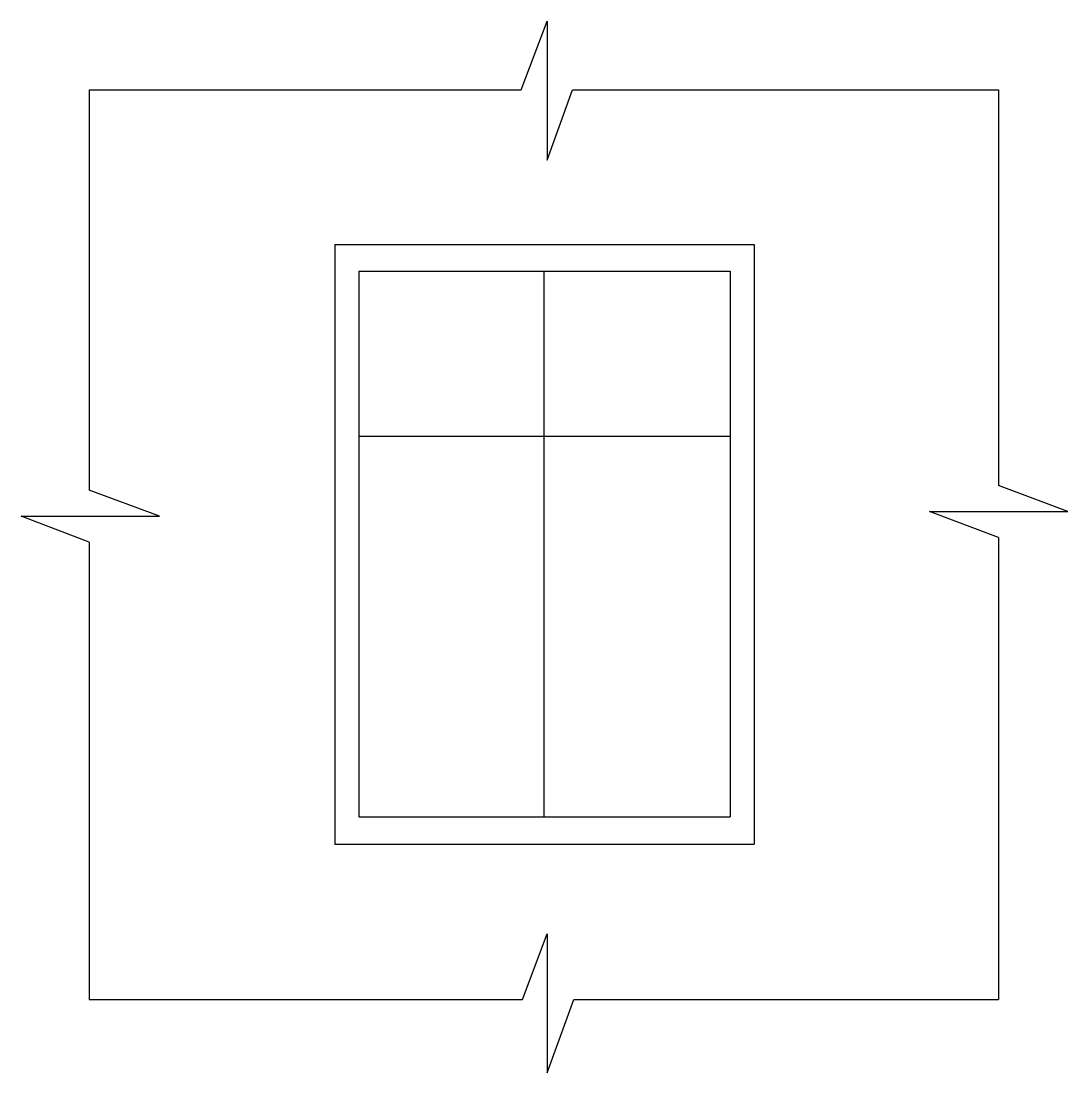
# Model space of a CAD drawing. Header units: metres. Extents: x 13327.6 to 13343.7, y 18621.2 to 18637.4.
import ezdxf

# ---------------------------------------------------------------- set-up
doc = ezdxf.new("R2010")
doc.units = ezdxf.units.M
doc.layers.add('PUB_DIM', color=90, linetype='Continuous')

msp = doc.modelspace()

# ---------------------------------------------------------------- linework, layer by layer
at = {"layer": 'PUB_DIM'}
for p, q in [((13335.3, 18636.31), (13335.7, 18637.37)), ((13335.7, 18637.37), (13335.7, 18635.23)), ((13328.65, 18636.31), (13335.3, 18636.31)), ((13328.65, 18636.31), (13328.65, 18630.15)), ((13335.7, 18635.23), (13336.09, 18636.31)), ((13336.09, 18636.31), (13342.65, 18636.31)), ((13342.65, 18636.31), (13342.65, 18630.22)), ((13332.43, 18633.93), (13338.89, 18633.93)), ((13332.43, 18633.93), (13332.43, 18624.7)), ((13338.89, 18633.93), (13338.89, 18624.7)), ((13332.8, 18633.52), (13332.8, 18625.12)), ((13332.8, 18633.52), (13338.52, 18633.52)), ((13335.65, 18633.52), (13335.65, 18625.12)), ((13338.52, 18633.52), (13338.52, 18625.12)), ((13332.8, 18630.98), (13338.52, 18630.98)), ((13343.72, 18629.82), (13342.65, 18630.22)), ((13329.73, 18629.75), (13328.65, 18630.15)), ((13328.65, 18629.35), (13327.6, 18629.75)), ((13327.6, 18629.75), (13329.73, 18629.75)), ((13342.65, 18629.42), (13341.59, 18629.82)), ((13341.59, 18629.82), (13343.72, 18629.82)), ((13328.65, 18629.35), (13328.65, 18622.31)), ((13342.65, 18629.42), (13342.65, 18622.31)), ((13332.8, 18625.12), (13338.52, 18625.12)), ((13332.43, 18624.7), (13338.89, 18624.7)), ((13335.32, 18622.31), (13335.7, 18623.32)), ((13335.7, 18623.32), (13335.7, 18621.18)), ((13328.65, 18622.31), (13335.32, 18622.31)), ((13335.7, 18621.18), (13336.11, 18622.31)), ((13336.11, 18622.31), (13342.65, 18622.31))]:
    msp.add_line(p, q, dxfattribs=at)

doc.saveas('drawing.dxf')
